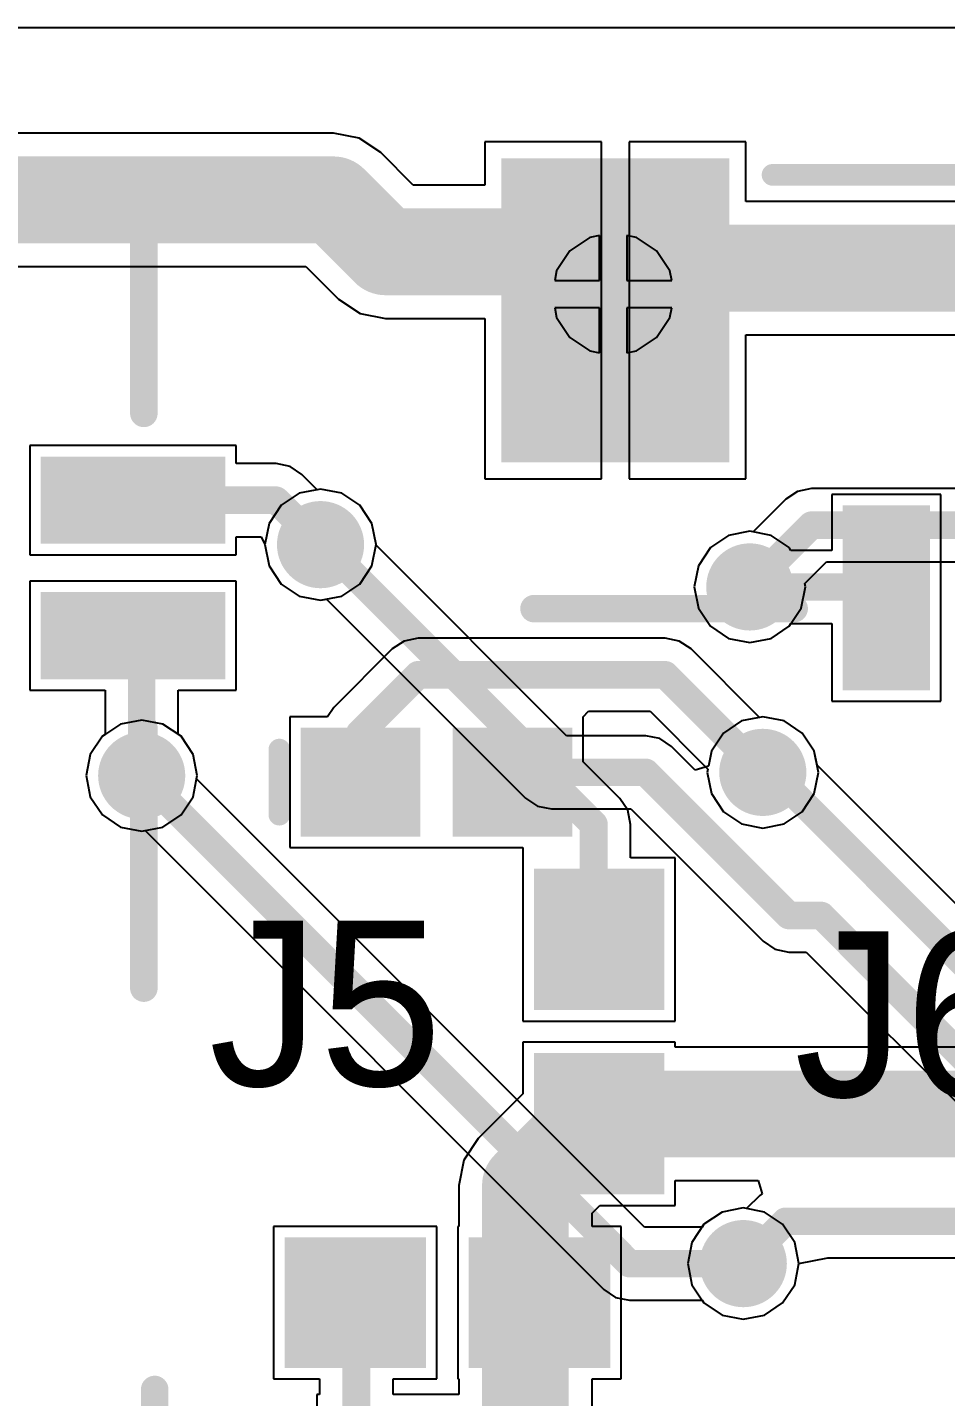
# Model space of a CAD drawing. Extents: x 60 to 151, y 116 to 276.
# Drawn here: x 70.06 to 78.53, y 183.42 to 196.05 of the extents above; entities that cross this region are included whole.
import ezdxf

# ---------------------------------------------------------------- set-up
doc = ezdxf.new("R2010")
doc.units = 0
doc.header["$MEASUREMENT"] = 0
doc.layers.get('0').update_dxf_attribs({"linetype": 'CONTINUOUS'})
for name, color, linetype in [('BOTTOMLAYER', 5, 'CONTINUOUS'), ('BOTTOMSOLDER', 6, 'CONTINUOUS'), ('MULTILAYER', 9, 'CONTINUOUS'), ('TOPLAYER', 1, 'CONTINUOUS'), ('TOPOVERLAY', 2, 'CONTINUOUS'), ('TOPPASTE', 8, 'CONTINUOUS'), ('TOPSOLDER', 216, 'CONTINUOUS'), ('VIAHOLELAYER', 16, 'CONTINUOUS')]:
    doc.layers.add(name, color=color, linetype=linetype)

# ---------------------------------------------------------------- blocks, each defined once
blk = doc.blocks.new('SMT2P___36')
at = {"layer": 'TOPLAYER'}
for points in [[(-0.3, -0.75), (0.3, -0.75), (-0.3, 0.75), (0.3, 0.75)], [(0.95, -0.75), (1.55, -0.75), (0.95, 0.75), (1.55, 0.75)], [(-3.45, -3.95), (-1.55, -3.95), (-3.45, -1.35), (-1.55, -1.35)], [(2.8, -3.95), (4.7, -3.95), (2.8, -1.35), (4.7, -1.35)]]:
    blk.add_solid(points, dxfattribs=at)
at = {"layer": 'TOPOVERLAY'}
for points, const_width in [([(-0.8, 0.1), (-2.8, 0.1)], 0.254), ([(4.5, 0.1), (2.1, 0.1)], 0.254), ([(2.3, -3.9), (-1.1, -3.9)], 0.2)]:
    blk.add_lwpolyline(points, dxfattribs=dict(at, const_width=const_width))
for points, const_width in [([(-2.863, 0.1, 1), (-2.736, 0.1, 1)], 0.127), ([(-0.863, 0.1, 1), (-0.736, 0.1, 1)], 0.127), ([(2.037, 0.1, 1), (2.164, 0.1, 1)], 0.127), ([(4.437, 0.1, 1), (4.564, 0.1, 1)], 0.127), ([(-1.15, -3.9, 1), (-1.05, -3.9, 1)], 0.1), ([(2.25, -3.9, 1), (2.35, -3.9, 1)], 0.1)]:
    blk.add_lwpolyline(points, format="xyb", close=True, dxfattribs=dict(at, const_width=const_width))
at = {"layer": 'TOPPASTE'}
for points in [[(-0.3, -0.75), (0.3, -0.75), (-0.3, 0.75), (0.3, 0.75)], [(0.95, -0.75), (1.55, -0.75), (0.95, 0.75), (1.55, 0.75)], [(-3.45, -3.95), (-1.55, -3.95), (-3.45, -1.35), (-1.55, -1.35)], [(2.8, -3.95), (4.7, -3.95), (2.8, -1.35), (4.7, -1.35)]]:
    blk.add_solid(points, dxfattribs=at)
at = {"layer": 'TOPSOLDER'}
for points in [[(-0.402, -0.852), (0.402, -0.852), (-0.402, 0.852), (0.402, 0.852)], [(0.848, -0.852), (1.652, -0.852), (0.848, 0.852), (1.652, 0.852)], [(-3.552, -4.052), (-1.448, -4.052), (-3.552, -1.248), (-1.448, -1.248)], [(2.698, -4.052), (4.802, -4.052), (2.698, -1.248), (4.802, -1.248)]]:
    blk.add_solid(points, dxfattribs=at)
blk = doc.blocks.new('SMT2P___37')
at = {"layer": 'TOPLAYER'}
for points in [[(-0.3, -0.75), (0.3, -0.75), (-0.3, 0.75), (0.3, 0.75)], [(0.95, -0.75), (1.55, -0.75), (0.95, 0.75), (1.55, 0.75)], [(-3.45, -3.95), (-1.55, -3.95), (-3.45, -1.35), (-1.55, -1.35)], [(2.8, -3.95), (4.7, -3.95), (2.8, -1.35), (4.7, -1.35)]]:
    blk.add_solid(points, dxfattribs=at)
at = {"layer": 'TOPOVERLAY'}
for points, const_width in [([(-0.8, 0.1), (-2.8, 0.1)], 0.254), ([(4.5, 0.1), (2.1, 0.1)], 0.254), ([(2.3, -3.9), (-1.1, -3.9)], 0.2)]:
    blk.add_lwpolyline(points, dxfattribs=dict(at, const_width=const_width))
for points, const_width in [([(-2.864, 0.1, 1), (-2.737, 0.1, 1)], 0.127), ([(-0.864, 0.1, 1), (-0.737, 0.1, 1)], 0.127), ([(2.036, 0.1, 1), (2.163, 0.1, 1)], 0.127), ([(4.436, 0.1, 1), (4.563, 0.1, 1)], 0.127), ([(-1.15, -3.9, 1), (-1.05, -3.9, 1)], 0.1), ([(2.25, -3.9, 1), (2.35, -3.9, 1)], 0.1)]:
    blk.add_lwpolyline(points, format="xyb", close=True, dxfattribs=dict(at, const_width=const_width))
at = {"layer": 'TOPPASTE'}
for points in [[(-0.3, -0.75), (0.3, -0.75), (-0.3, 0.75), (0.3, 0.75)], [(0.95, -0.75), (1.55, -0.75), (0.95, 0.75), (1.55, 0.75)], [(-3.45, -3.95), (-1.55, -3.95), (-3.45, -1.35), (-1.55, -1.35)], [(2.8, -3.95), (4.7, -3.95), (2.8, -1.35), (4.7, -1.35)]]:
    blk.add_solid(points, dxfattribs=at)
at = {"layer": 'TOPSOLDER'}
for points in [[(-0.402, -0.852), (0.402, -0.852), (-0.402, 0.852), (0.402, 0.852)], [(0.848, -0.852), (1.652, -0.852), (0.848, 0.852), (1.652, 0.852)], [(-3.552, -4.052), (-1.448, -4.052), (-3.552, -1.248), (-1.448, -1.248)], [(2.698, -4.052), (4.802, -4.052), (2.698, -1.248), (4.802, -1.248)]]:
    blk.add_solid(points, dxfattribs=at)
blk = doc.blocks.new('SMT2P___38')
at = {"layer": 'TOPLAYER'}
for points in [[(-0.3, -0.75), (0.3, -0.75), (-0.3, 0.75), (0.3, 0.75)], [(0.95, -0.75), (1.55, -0.75), (0.95, 0.75), (1.55, 0.75)], [(-3.45, -3.95), (-1.55, -3.95), (-3.45, -1.35), (-1.55, -1.35)], [(2.8, -3.95), (4.7, -3.95), (2.8, -1.35), (4.7, -1.35)]]:
    blk.add_solid(points, dxfattribs=at)
at = {"layer": 'TOPOVERLAY'}
for points, const_width in [([(-0.8, 0.1), (-2.8, 0.1)], 0.254), ([(4.5, 0.1), (2.1, 0.1)], 0.254), ([(2.3, -3.9), (-1.1, -3.9)], 0.2)]:
    blk.add_lwpolyline(points, dxfattribs=dict(at, const_width=const_width))
for points, const_width in [([(-2.863, 0.1, 1), (-2.736, 0.1, 1)], 0.127), ([(-0.863, 0.1, 1), (-0.736, 0.1, 1)], 0.127), ([(2.037, 0.1, 1), (2.164, 0.1, 1)], 0.127), ([(4.437, 0.1, 1), (4.564, 0.1, 1)], 0.127), ([(-1.15, -3.9, 1), (-1.05, -3.9, 1)], 0.1), ([(2.25, -3.9, 1), (2.35, -3.9, 1)], 0.1)]:
    blk.add_lwpolyline(points, format="xyb", close=True, dxfattribs=dict(at, const_width=const_width))
at = {"layer": 'TOPPASTE'}
for points in [[(-0.3, -0.75), (0.3, -0.75), (-0.3, 0.75), (0.3, 0.75)], [(0.95, -0.75), (1.55, -0.75), (0.95, 0.75), (1.55, 0.75)], [(-3.45, -3.95), (-1.55, -3.95), (-3.45, -1.35), (-1.55, -1.35)], [(2.8, -3.95), (4.7, -3.95), (2.8, -1.35), (4.7, -1.35)]]:
    blk.add_solid(points, dxfattribs=at)
at = {"layer": 'TOPSOLDER'}
for points in [[(-0.402, -0.852), (0.402, -0.852), (-0.402, 0.852), (0.402, 0.852)], [(0.848, -0.852), (1.652, -0.852), (0.848, 0.852), (1.652, 0.852)], [(-3.552, -4.052), (-1.448, -4.052), (-3.552, -1.248), (-1.448, -1.248)], [(2.698, -4.052), (4.802, -4.052), (2.698, -1.248), (4.802, -1.248)]]:
    blk.add_solid(points, dxfattribs=at)
blk = doc.blocks.new('L0603_67')
at = {"layer": 'TOPLAYER'}
for points in [[(-0.25, -0.4), (-0.25, 0.4), (-1.15, -0.4), (-1.15, 0.4)], [(1.15, -0.4), (1.15, 0.4), (0.25, -0.4), (0.25, 0.4)]]:
    blk.add_solid(points, dxfattribs=at)
at = {"layer": 'TOPOVERLAY', "const_width": 0.2}
blk.add_lwpolyline([(-1.45, -0.3), (-1.45, 0.3)], dxfattribs=at)
at = {"layer": 'TOPOVERLAY', "const_width": 0.1}
for points in [[(-1.5, 0.3, 1), (-1.4, 0.3, 1)], [(-1.5, -0.3, 1), (-1.4, -0.3, 1)]]:
    blk.add_lwpolyline(points, format="xyb", close=True, dxfattribs=at)
at = {"layer": 'TOPPASTE'}
for points in [[(-0.25, -0.4), (-0.25, 0.4), (-1.15, -0.4), (-1.15, 0.4)], [(1.15, -0.4), (1.15, 0.4), (0.25, -0.4), (0.25, 0.4)]]:
    blk.add_solid(points, dxfattribs=at)
at = {"layer": 'TOPSOLDER'}
for points in [[(-0.148, -0.502), (-0.148, 0.502), (-1.252, -0.502), (-1.252, 0.502)], [(1.252, -0.502), (1.252, 0.502), (0.148, -0.502), (0.148, 0.502)]]:
    blk.add_solid(points, dxfattribs=at)
blk = doc.blocks.new('J1_0603_82')
at = {"layer": 'TOPLAYER'}
for points in [[(-0.3, -0.5), (-0.3, 0.5), (-1.4, -0.5), (-1.4, 0.5)], [(1.4, -0.5), (1.4, 0.5), (0.3, -0.5), (0.3, 0.5)]]:
    blk.add_solid(points, dxfattribs=at)
at = {"layer": 'TOPPASTE'}
for points in [[(-0.3, -0.5), (-0.3, 0.5), (-1.4, -0.5), (-1.4, 0.5)], [(1.4, -0.5), (1.4, 0.5), (0.3, -0.5), (0.3, 0.5)]]:
    blk.add_solid(points, dxfattribs=at)
at = {"layer": 'TOPSOLDER'}
for points in [[(-0.198, -0.602), (-0.198, 0.602), (-1.502, -0.602), (-1.502, 0.602)], [(1.502, -0.602), (1.502, 0.602), (0.198, -0.602), (0.198, 0.602)]]:
    blk.add_solid(points, dxfattribs=at)
blk = doc.blocks.new('J1_0603_83')
at = {"layer": 'TOPLAYER'}
for points in [[(-0.3, -0.5), (-0.3, 0.5), (-1.4, -0.5), (-1.4, 0.5)], [(1.4, -0.5), (1.4, 0.5), (0.3, -0.5), (0.3, 0.5)]]:
    blk.add_solid(points, dxfattribs=at)
at = {"layer": 'TOPPASTE'}
for points in [[(-0.3, -0.5), (-0.3, 0.5), (-1.4, -0.5), (-1.4, 0.5)], [(1.4, -0.5), (1.4, 0.5), (0.3, -0.5), (0.3, 0.5)]]:
    blk.add_solid(points, dxfattribs=at)
at = {"layer": 'TOPSOLDER'}
for points in [[(-0.198, -0.602), (-0.198, 0.602), (-1.502, -0.602), (-1.502, 0.602)], [(1.502, -0.602), (1.502, 0.602), (0.198, -0.602), (0.198, 0.602)]]:
    blk.add_solid(points, dxfattribs=at)

msp = doc.modelspace()

# ---------------------------------------------------------------- linework, layer by layer
at = {"layer": 'BOTTOMLAYER'}
for p, q in [((65.652, 196.046), (145.422, 196.046)), ((75.246, 194.108), (75.063, 193.985)), ((75.335, 194.126), (75.246, 194.108)), ((75.335, 193.713), (75.335, 194.126)), ((75.678, 194.108), (75.589, 194.126)), ((75.589, 194.126), (75.589, 193.713)), ((75.861, 193.985), (75.678, 194.108)), ((75.063, 193.985), (74.94, 193.802)), ((75.984, 193.802), (75.861, 193.985)), ((74.94, 193.802), (74.922, 193.713)), ((74.922, 193.713), (75.335, 193.713)), ((75.589, 193.713), (76.002, 193.713)), ((76.002, 193.713), (75.984, 193.802)), ((75.335, 193.459), (74.922, 193.459)), ((74.922, 193.459), (74.94, 193.37)), ((75.335, 193.046), (75.335, 193.459)), ((76.002, 193.459), (75.589, 193.459)), ((75.589, 193.459), (75.589, 193.046)), ((75.984, 193.37), (76.002, 193.459)), ((74.94, 193.37), (75.063, 193.187)), ((75.861, 193.187), (75.984, 193.37)), ((75.063, 193.187), (75.246, 193.064)), ((75.678, 193.064), (75.861, 193.187)), ((75.246, 193.064), (75.335, 193.046)), ((75.589, 193.046), (75.678, 193.064)), ((72.566, 191.75), (72.399, 191.639)), ((72.762, 191.789), (72.566, 191.75)), ((72.958, 191.75), (72.762, 191.789)), ((73.125, 191.639), (72.958, 191.75)), ((77.054, 191.694), (76.753, 191.393)), ((77.163, 191.767), (77.054, 191.694)), ((77.292, 191.793), (77.163, 191.767)), ((82.782, 191.793), (77.292, 191.793)), ((72.399, 191.639), (72.288, 191.472)), ((73.236, 191.472), (73.125, 191.639)), ((72.288, 191.472), (72.249, 191.276)), ((73.275, 191.276), (73.236, 191.472)), ((76.526, 191.36), (76.359, 191.249)), ((76.722, 191.399), (76.526, 191.36)), ((76.753, 191.393), (76.722, 191.399)), ((72.249, 191.276), (72.288, 191.08)), ((73.274, 191.27), (73.275, 191.276)), ((75.031, 189.513), (73.274, 191.27)), ((76.359, 191.249), (76.248, 191.082)), ((72.288, 191.08), (72.399, 190.913)), ((76.248, 191.082), (76.209, 190.886)), ((77.229, 190.917), (77.431, 191.119)), ((77.431, 191.119), (82.643, 191.119)), ((72.399, 190.913), (72.566, 190.802)), ((77.235, 190.886), (77.229, 190.917)), ((72.566, 190.802), (72.762, 190.763)), ((76.209, 190.886), (76.248, 190.69)), ((77.196, 190.69), (77.235, 190.886)), ((72.762, 190.763), (72.818, 190.774)), ((72.818, 190.774), (74.654, 188.938)), ((76.248, 190.69), (76.359, 190.523)), ((77.085, 190.523), (77.196, 190.69)), ((76.359, 190.523), (76.526, 190.412)), ((76.526, 190.412), (76.722, 190.373)), ((76.722, 190.373), (76.918, 190.412)), ((76.918, 190.412), (77.085, 190.523)), ((71.112, 189.659), (70.916, 189.62)), ((71.308, 189.62), (71.112, 189.659)), ((76.646, 189.65), (76.479, 189.539)), ((76.842, 189.689), (76.646, 189.65)), ((77.038, 189.65), (76.842, 189.689)), ((77.205, 189.539), (77.038, 189.65)), ((70.916, 189.62), (70.749, 189.509)), ((71.475, 189.509), (71.308, 189.62)), ((76.479, 189.539), (76.368, 189.372)), ((77.316, 189.372), (77.205, 189.539)), ((70.749, 189.509), (70.638, 189.342)), ((71.586, 189.342), (71.475, 189.509)), ((75.762, 189.513), (75.031, 189.513)), ((75.891, 189.487), (75.762, 189.513)), ((76, 189.414), (75.891, 189.487)), ((76.219, 189.196), (76, 189.414)), ((70.638, 189.342), (70.599, 189.146)), ((71.625, 189.146), (71.586, 189.342)), ((76.368, 189.372), (76.34, 189.232)), ((77.342, 189.242), (77.316, 189.372)), ((70.599, 189.146), (70.638, 188.95)), ((71.619, 189.115), (71.625, 189.146)), ((76.34, 189.232), (76.219, 189.196)), ((82.091, 184.493), (77.342, 189.242)), ((75.751, 184.983), (71.619, 189.115)), ((70.638, 188.95), (70.749, 188.783)), ((74.654, 188.938), (74.763, 188.865)), ((70.749, 188.783), (70.916, 188.672)), ((74.763, 188.865), (74.892, 188.839)), ((74.892, 188.839), (75.623, 188.839)), ((75.623, 188.839), (76.844, 187.618)), ((70.916, 188.672), (71.112, 188.633)), ((71.112, 188.633), (71.143, 188.639)), ((71.143, 188.639), (75.374, 184.408)), ((76.844, 187.618), (76.953, 187.545)), ((76.953, 187.545), (77.082, 187.519)), ((77.082, 187.519), (77.243, 187.519)), ((77.243, 187.519), (80.945, 183.817)), ((76.466, 185.12), (76.299, 185.009)), ((76.662, 185.159), (76.466, 185.12)), ((76.858, 185.12), (76.662, 185.159)), ((77.025, 185.009), (76.858, 185.12)), ((76.282, 184.983), (75.751, 184.983)), ((76.299, 185.009), (76.282, 184.983)), ((77.136, 184.842), (77.025, 185.009)), ((77.175, 184.646), (77.136, 184.842)), ((77.136, 184.45), (77.175, 184.646)), ((75.374, 184.408), (75.483, 184.335)), ((77.025, 184.283), (77.136, 184.45)), ((75.483, 184.335), (75.612, 184.309)), ((75.612, 184.309), (76.282, 184.309)), ((76.282, 184.309), (76.299, 184.283)), ((76.299, 184.283), (76.466, 184.172)), ((76.858, 184.172), (77.025, 184.283)), ((76.466, 184.172), (76.662, 184.133)), ((76.662, 184.133), (76.858, 184.172))]:
    msp.add_line(p, q, dxfattribs=at)
for points, const_width in [([(75.312, 193.586, 1), (75.612, 193.586, 1)], 0.3), ([(72.612, 191.276, 1), (72.912, 191.276, 1)], 0.3), ([(77.228, 191.456, 1), (77.355, 191.456, 1)], 0.127), ([(77.228, 191.456, 1), (77.355, 191.456, 1)], 0.127), ([(72.699, 191.276, 1), (72.826, 191.276, 1)], 0.127), ([(72.729, 191.276, 1), (72.856, 191.276, 1)], 0.127), ([(72.729, 191.276, 1), (72.856, 191.276, 1)], 0.127), ([(76.572, 190.886, 1), (76.872, 190.886, 1)], 0.3), ([(76.659, 190.886, 1), (76.786, 190.886, 1)], 0.127), ([(70.962, 189.146, 1), (71.262, 189.146, 1)], 0.3), ([(76.692, 189.176, 1), (76.992, 189.176, 1)], 0.3), ([(71.048, 189.146, 1), (71.175, 189.146, 1)], 0.127), ([(74.829, 189.176, 1), (74.956, 189.176, 1)], 0.127), ([(74.829, 189.176, 1), (74.956, 189.176, 1)], 0.127), ([(75.699, 189.176, 1), (75.826, 189.176, 1)], 0.127), ([(75.699, 189.176, 1), (75.826, 189.176, 1)], 0.127), ([(76.779, 189.176, 1), (76.906, 189.176, 1)], 0.127), ([(76.869, 189.176, 1), (76.996, 189.176, 1)], 0.127), ([(76.869, 189.176, 1), (76.996, 189.176, 1)], 0.127), ([(77.019, 187.856, 1), (77.146, 187.856, 1)], 0.127), ([(77.019, 187.856, 1), (77.146, 187.856, 1)], 0.127), ([(77.319, 187.856, 1), (77.446, 187.856, 1)], 0.127), ([(77.319, 187.856, 1), (77.446, 187.856, 1)], 0.127), ([(76.512, 184.646, 1), (76.812, 184.646, 1)], 0.3), ([(75.548, 184.646, 1), (75.675, 184.646, 1)], 0.127), ([(75.548, 184.646, 1), (75.675, 184.646, 1)], 0.127), ([(76.599, 184.646, 1), (76.726, 184.646, 1)], 0.127)]:
    msp.add_lwpolyline(points, format="xyb", close=True, dxfattribs=dict(at, const_width=const_width))
at = {"layer": 'BOTTOMLAYER', "const_width": 0.254}
for points in [[(76.722, 190.886), (77.292, 191.456)], [(77.292, 191.456), (82.782, 191.456)], [(72.762, 191.276), (72.792, 191.276)], [(72.792, 191.276), (74.892, 189.176)], [(71.112, 189.146), (75.612, 184.646)], [(74.892, 189.176), (75.762, 189.176)], [(75.762, 189.176), (77.082, 187.856)], [(76.842, 189.176), (76.932, 189.176)], [(76.932, 189.176), (82.077, 184.031)], [(77.082, 187.856), (77.382, 187.856)], [(77.382, 187.856), (81.282, 183.956)], [(75.612, 184.646), (76.662, 184.646)]]:
    msp.add_lwpolyline(points, dxfattribs=at)
at = {"layer": 'BOTTOMSOLDER', "const_width": 0.402}
for points in [[(75.261, 193.586, 1), (75.663, 193.586, 1)], [(72.561, 191.276, 1), (72.963, 191.276, 1)], [(76.521, 190.886, 1), (76.923, 190.886, 1)], [(70.911, 189.146, 1), (71.313, 189.146, 1)], [(76.641, 189.176, 1), (77.043, 189.176, 1)], [(76.461, 184.646, 1), (76.863, 184.646, 1)]]:
    msp.add_lwpolyline(points, format="xyb", close=True, dxfattribs=at)
at = {"layer": 'MULTILAYER', "const_width": 0.3}
for points in [[(75.312, 193.586, 1), (75.612, 193.586, 1)], [(72.612, 191.276, 1), (72.912, 191.276, 1)], [(76.572, 190.886, 1), (76.872, 190.886, 1)], [(70.962, 189.146, 1), (71.262, 189.146, 1)], [(76.692, 189.176, 1), (76.992, 189.176, 1)], [(76.512, 184.646, 1), (76.812, 184.646, 1)]]:
    msp.add_lwpolyline(points, format="xyb", close=True, dxfattribs=at)
at = {"layer": 'TOPLAYER'}
for p, q in [((65.652, 196.046), (145.422, 196.046)), ((72.882, 195.071), (69.936, 195.071)), ((73.117, 195.024), (72.882, 195.071)), ((73.317, 194.891), (73.117, 195.024)), ((75.355, 194.99), (74.278, 194.99)), ((74.278, 194.99), (74.278, 194.591)), ((75.355, 193.436), (75.355, 194.99)), ((76.686, 194.99), (75.609, 194.99)), ((75.609, 194.99), (75.609, 193.436)), ((76.686, 194.441), (76.686, 194.99)), ((73.617, 194.591), (73.317, 194.891)), ((74.278, 194.591), (73.617, 194.591)), ((80.528, 194.441), (76.686, 194.441)), ((69.936, 193.841), (72.627, 193.841)), ((72.627, 193.841), (72.927, 193.541)), ((72.927, 193.541), (73.127, 193.408)), ((73.127, 193.408), (73.362, 193.361)), ((73.362, 193.361), (74.278, 193.361)), ((74.278, 193.361), (74.278, 191.882)), ((75.355, 191.882), (75.355, 193.436)), ((75.609, 193.436), (75.609, 191.882)), ((76.686, 191.882), (76.686, 193.211)), ((76.686, 193.211), (80.528, 193.211)), ((71.985, 192.189), (70.079, 192.189)), ((70.079, 192.189), (70.079, 191.183)), ((71.985, 192.023), (71.985, 192.189)), ((72.352, 192.023), (71.985, 192.023)), ((72.481, 191.997), (72.352, 192.023)), ((72.59, 191.924), (72.481, 191.997)), ((72.731, 191.783), (72.59, 191.924)), ((74.278, 191.882), (75.355, 191.882)), ((75.609, 191.882), (76.686, 191.882)), ((72.762, 191.789), (72.731, 191.783)), ((72.958, 191.75), (72.762, 191.789)), ((73.125, 191.639), (72.958, 191.75)), ((78.485, 191.739), (77.479, 191.739)), ((77.479, 191.739), (77.479, 191.223)), ((78.485, 189.833), (78.485, 191.739)), ((73.236, 191.472), (73.125, 191.639)), ((73.275, 191.276), (73.236, 191.472)), ((71.985, 191.183), (71.985, 191.349)), ((71.985, 191.349), (72.213, 191.349)), ((72.213, 191.349), (72.213, 191.349)), ((72.213, 191.349), (72.213, 191.349)), ((72.213, 191.349), (72.249, 191.276)), ((76.526, 191.36), (76.359, 191.249)), ((76.722, 191.399), (76.526, 191.36)), ((76.918, 191.36), (76.722, 191.399)), ((77.085, 191.249), (76.918, 191.36)), ((70.079, 191.183), (71.985, 191.183)), ((72.249, 191.276), (72.249, 191.276)), ((72.249, 191.276), (72.249, 191.276)), ((72.249, 191.276), (72.288, 191.08)), ((73.236, 191.08), (73.275, 191.276)), ((76.359, 191.249), (76.248, 191.082)), ((77.102, 191.223), (77.085, 191.249)), ((77.479, 191.223), (77.102, 191.223)), ((72.288, 191.08), (72.399, 190.913)), ((73.125, 190.913), (73.236, 191.08)), ((76.248, 191.082), (76.209, 190.886)), ((71.985, 190.939), (70.079, 190.939)), ((70.079, 190.939), (70.079, 189.933)), ((71.985, 189.933), (71.985, 190.939)), ((72.399, 190.913), (72.566, 190.802)), ((72.958, 190.802), (73.125, 190.913)), ((72.566, 190.802), (72.762, 190.763)), ((72.762, 190.763), (72.958, 190.802)), ((76.209, 190.886), (76.248, 190.69)), ((76.248, 190.69), (76.359, 190.523)), ((77.085, 190.523), (77.102, 190.549)), ((77.102, 190.549), (77.479, 190.549)), ((77.479, 190.549), (77.479, 189.833)), ((73.662, 190.413), (73.533, 190.387)), ((75.942, 190.413), (73.662, 190.413)), ((76.071, 190.387), (75.942, 190.413)), ((76.359, 190.523), (76.526, 190.412)), ((76.526, 190.412), (76.722, 190.373)), ((76.722, 190.373), (76.918, 190.412)), ((76.918, 190.412), (77.085, 190.523)), ((73.424, 190.314), (72.884, 189.774)), ((73.533, 190.387), (73.424, 190.314)), ((76.18, 190.314), (76.071, 190.387)), ((76.811, 189.683), (76.18, 190.314)), ((70.079, 189.933), (70.775, 189.933)), ((70.775, 189.933), (70.775, 189.526)), ((71.449, 189.526), (71.449, 189.933)), ((71.449, 189.933), (71.985, 189.933)), ((77.479, 189.833), (78.485, 189.833)), ((72.827, 189.689), (72.479, 189.689)), ((72.479, 189.689), (72.479, 188.483)), ((72.884, 189.774), (72.827, 189.689)), ((75.185, 189.689), (75.235, 189.739)), ((75.185, 189.65), (75.185, 189.689)), ((75.185, 189.689), (75.185, 189.689)), ((75.185, 189.273), (75.185, 189.65)), ((75.185, 189.65), (75.185, 189.65)), ((75.185, 189.65), (75.185, 189.65)), ((75.185, 189.65), (75.185, 189.65)), ((75.235, 189.739), (75.803, 189.739)), ((75.803, 189.739), (76.335, 189.207)), ((76.842, 189.689), (76.811, 189.683)), ((77.038, 189.65), (76.842, 189.689)), ((77.205, 189.539), (77.038, 189.65)), ((70.775, 189.526), (70.749, 189.509)), ((71.475, 189.509), (71.449, 189.526)), ((77.316, 189.372), (77.205, 189.539)), ((70.749, 189.509), (70.638, 189.342)), ((71.586, 189.342), (71.475, 189.509)), ((70.638, 189.342), (70.599, 189.146)), ((71.625, 189.146), (71.586, 189.342)), ((75.522, 188.936), (75.185, 189.273)), ((77.355, 189.176), (77.316, 189.372)), ((70.599, 189.146), (70.638, 188.95)), ((71.586, 188.95), (71.625, 189.146)), ((76.335, 189.207), (76.329, 189.176)), ((76.329, 189.176), (76.368, 188.98)), ((77.316, 188.98), (77.355, 189.176)), ((70.638, 188.95), (70.749, 188.783)), ((71.475, 188.783), (71.586, 188.95)), ((75.596, 188.826), (75.522, 188.936)), ((76.368, 188.98), (76.479, 188.813)), ((77.205, 188.813), (77.316, 188.98)), ((70.749, 188.783), (70.916, 188.672)), ((71.308, 188.672), (71.475, 188.783)), ((75.622, 188.696), (75.596, 188.826)), ((76.479, 188.813), (76.646, 188.702)), ((77.038, 188.702), (77.205, 188.813)), ((70.916, 188.672), (71.112, 188.633)), ((71.112, 188.633), (71.308, 188.672)), ((75.622, 188.389), (75.622, 188.696)), ((76.646, 188.702), (76.842, 188.663)), ((76.842, 188.663), (77.038, 188.702)), ((72.479, 188.483), (73.785, 188.483)), ((73.785, 188.483), (73.785, 188.483)), ((73.785, 188.483), (73.785, 188.483)), ((73.785, 188.483), (73.785, 188.483)), ((73.785, 188.483), (73.879, 188.483)), ((73.879, 188.483), (73.879, 188.483)), ((73.879, 188.483), (74.629, 188.483)), ((74.629, 188.483), (74.629, 188.389)), ((74.629, 188.389), (74.629, 188.389)), ((74.629, 188.389), (74.629, 186.883)), ((76.035, 188.389), (75.622, 188.389)), ((76.035, 186.883), (76.035, 188.389)), ((74.629, 186.883), (76.035, 186.883)), ((76.035, 186.689), (74.629, 186.689)), ((74.629, 186.689), (74.629, 186.213)), ((76.035, 186.641), (76.035, 186.689)), ((78.717, 186.641), (76.035, 186.641)), ((74.629, 186.213), (74.217, 185.801)), ((74.217, 185.801), (74.084, 185.601)), ((74.084, 185.601), (74.037, 185.366)), ((74.037, 185.366), (74.037, 184.989)), ((76.035, 185.183), (76.035, 185.411)), ((76.035, 185.411), (76.8, 185.411)), ((76.8, 185.411), (76.837, 185.289)), ((76.814, 185.274), (76.693, 185.153)), ((76.837, 185.289), (76.814, 185.274)), ((75.267, 185.111), (75.339, 185.183)), ((75.267, 184.989), (75.267, 185.111)), ((75.339, 185.183), (76.035, 185.183)), ((76.466, 185.12), (76.299, 185.009)), ((76.662, 185.159), (76.466, 185.12)), ((76.693, 185.153), (76.662, 185.159)), ((73.835, 184.989), (72.329, 184.989)), ((72.329, 184.989), (72.329, 183.583)), ((73.835, 183.583), (73.835, 184.989)), ((74.037, 184.989), (74.029, 184.989)), ((74.029, 184.989), (74.029, 183.583)), ((75.535, 184.989), (75.267, 184.989)), ((75.535, 183.583), (75.535, 184.989)), ((76.299, 185.009), (76.188, 184.842)), ((76.188, 184.842), (76.149, 184.646)), ((76.149, 184.646), (76.188, 184.45)), ((77.136, 184.45), (77.175, 184.646)), ((77.175, 184.646), (77.443, 184.699)), ((77.443, 184.699), (86.873, 184.699)), ((76.188, 184.45), (76.299, 184.283)), ((77.025, 184.283), (77.136, 184.45)), ((76.299, 184.283), (76.466, 184.172)), ((76.858, 184.172), (77.025, 184.283)), ((76.466, 184.172), (76.662, 184.133)), ((76.662, 184.133), (76.858, 184.172)), ((72.329, 183.583), (72.752, 183.583)), ((72.752, 183.583), (72.752, 183.439)), ((73.432, 183.439), (73.432, 183.583)), ((73.432, 183.583), (73.835, 183.583)), ((74.029, 183.583), (74.037, 183.583)), ((74.037, 183.583), (74.037, 183.439)), ((75.267, 179.605), (75.267, 183.583)), ((75.267, 183.583), (75.535, 183.583)), ((72.752, 183.439), (72.729, 183.439)), ((72.729, 183.439), (72.729, 182.321)), ((73.935, 183.439), (73.432, 183.439)), ((74.037, 183.439), (73.935, 183.439)), ((73.935, 183.439), (73.935, 183.439))]:
    msp.add_line(p, q, dxfattribs=at)
for points, const_width in [([(68.412, 194.456), (72.882, 194.456)], 0.8), ([(72.882, 194.456), (73.362, 193.976)], 0.8), ([(73.362, 193.976), (75.252, 193.976)], 0.8), ([(75.252, 193.976), (75.402, 193.826)], 0.8), ([(75.402, 193.826), (125.802, 193.826)], 0.8), ([(71.032, 191.686), (72.352, 191.686)], 0.254), ([(72.352, 191.686), (72.762, 191.276)], 0.254), ([(76.722, 190.886), (77.862, 190.886)], 0.254), ([(77.862, 190.886), (77.922, 190.826)], 0.254), ([(70.962, 190.466), (71.112, 190.316)], 0.254), ([(71.112, 189.146), (71.112, 190.316)], 0.254), ([(73.122, 189.536), (73.662, 190.076)], 0.254), ([(73.662, 190.076), (75.942, 190.076)], 0.254), ([(75.942, 190.076), (76.842, 189.176)], 0.254), ([(73.122, 189.086), (73.122, 189.536)], 0.254), ([(74.592, 189.146), (74.832, 189.146)], 0.26), ([(74.832, 189.146), (75.282, 188.696)], 0.26), ([(75.282, 187.706), (75.282, 188.696)], 0.26), ([(75.222, 185.936), (75.312, 186.026)], 0.8), ([(75.312, 186.026), (78.972, 186.026)], 0.8), ([(74.652, 185.366), (75.222, 185.936)], 0.8), ([(74.652, 184.406), (74.652, 185.366)], 0.8), ([(76.662, 184.646), (77.052, 185.036)], 0.254), ([(77.052, 185.036), (87.012, 185.036)], 0.254), ([(74.652, 173.486), (74.652, 184.406)], 0.8), ([(73.092, 182.966), (73.092, 184.316)], 0.26)]:
    msp.add_lwpolyline(points, dxfattribs=dict(at, const_width=const_width))
for points, const_width in [([(72.682, 194.456, 1), (73.082, 194.456, 1)], 0.4), ([(72.682, 194.456, 1), (73.082, 194.456, 1)], 0.4), ([(73.162, 193.976, 1), (73.562, 193.976, 1)], 0.4), ([(73.162, 193.976, 1), (73.562, 193.976, 1)], 0.4), ([(75.052, 193.976, 1), (75.452, 193.976, 1)], 0.4), ([(75.052, 193.976, 1), (75.452, 193.976, 1)], 0.4), ([(75.202, 193.826, 1), (75.602, 193.826, 1)], 0.4), ([(75.202, 193.826, 1), (75.602, 193.826, 1)], 0.4), ([(75.312, 193.586, 1), (75.612, 193.586, 1)], 0.3), ([(70.969, 191.686, 1), (71.096, 191.686, 1)], 0.127), ([(72.288, 191.686, 1), (72.415, 191.686, 1)], 0.127), ([(72.288, 191.686, 1), (72.415, 191.686, 1)], 0.127), ([(72.612, 191.276, 1), (72.912, 191.276, 1)], 0.3), ([(72.699, 191.276, 1), (72.826, 191.276, 1)], 0.127), ([(76.572, 190.886, 1), (76.872, 190.886, 1)], 0.3), ([(76.659, 190.886, 1), (76.786, 190.886, 1)], 0.127), ([(77.799, 190.886, 1), (77.926, 190.886, 1)], 0.127), ([(77.799, 190.886, 1), (77.926, 190.886, 1)], 0.127), ([(77.859, 190.826, 1), (77.986, 190.826, 1)], 0.127), ([(70.898, 190.466, 1), (71.025, 190.466, 1)], 0.127), ([(71.048, 190.316, 1), (71.175, 190.316, 1)], 0.127), ([(71.048, 190.316, 1), (71.175, 190.316, 1)], 0.127), ([(73.598, 190.076, 1), (73.725, 190.076, 1)], 0.127), ([(73.598, 190.076, 1), (73.725, 190.076, 1)], 0.127), ([(75.878, 190.076, 1), (76.005, 190.076, 1)], 0.127), ([(75.878, 190.076, 1), (76.005, 190.076, 1)], 0.127), ([(73.059, 189.536, 1), (73.186, 189.536, 1)], 0.127), ([(73.059, 189.536, 1), (73.186, 189.536, 1)], 0.127), ([(70.962, 189.146, 1), (71.262, 189.146, 1)], 0.3), ([(76.692, 189.176, 1), (76.992, 189.176, 1)], 0.3), ([(71.048, 189.146, 1), (71.175, 189.146, 1)], 0.127), ([(74.527, 189.146, 1), (74.657, 189.146, 1)], 0.13), ([(74.767, 189.146, 1), (74.897, 189.146, 1)], 0.13), ([(74.767, 189.146, 1), (74.897, 189.146, 1)], 0.13), ([(76.779, 189.176, 1), (76.906, 189.176, 1)], 0.127), ([(73.059, 189.086, 1), (73.186, 189.086, 1)], 0.127), ([(75.217, 188.696, 1), (75.347, 188.696, 1)], 0.13), ([(75.217, 188.696, 1), (75.347, 188.696, 1)], 0.13), ([(75.217, 187.706, 1), (75.347, 187.706, 1)], 0.13), ([(75.112, 186.026, 1), (75.512, 186.026, 1)], 0.4), ([(75.112, 186.026, 1), (75.512, 186.026, 1)], 0.4), ([(75.022, 185.936, 1), (75.422, 185.936, 1)], 0.4), ([(75.022, 185.936, 1), (75.422, 185.936, 1)], 0.4), ([(74.452, 185.366, 1), (74.852, 185.366, 1)], 0.4), ([(74.452, 185.366, 1), (74.852, 185.366, 1)], 0.4), ([(76.988, 185.036, 1), (77.115, 185.036, 1)], 0.127), ([(76.988, 185.036, 1), (77.115, 185.036, 1)], 0.127), ([(76.512, 184.646, 1), (76.812, 184.646, 1)], 0.3), ([(74.452, 184.406, 1), (74.852, 184.406, 1)], 0.4), ([(74.452, 184.406, 1), (74.852, 184.406, 1)], 0.4), ([(76.599, 184.646, 1), (76.726, 184.646, 1)], 0.127), ([(73.027, 184.316, 1), (73.157, 184.316, 1)], 0.13)]:
    msp.add_lwpolyline(points, format="xyb", close=True, dxfattribs=dict(at, const_width=const_width))
at = {"layer": 'TOPSOLDER', "const_width": 0.402}
for points in [[(75.261, 193.586, 1), (75.663, 193.586, 1)], [(72.561, 191.276, 1), (72.963, 191.276, 1)], [(76.521, 190.886, 1), (76.923, 190.886, 1)], [(70.911, 189.146, 1), (71.313, 189.146, 1)], [(76.641, 189.176, 1), (77.043, 189.176, 1)], [(76.461, 184.646, 1), (76.863, 184.646, 1)]]:
    msp.add_lwpolyline(points, format="xyb", close=True, dxfattribs=at)
at = {"layer": 'VIAHOLELAYER', "const_width": 0.15}
for points in [[(75.387, 193.586, 1), (75.537, 193.586, 1)], [(72.687, 191.276, 1), (72.837, 191.276, 1)], [(76.647, 190.886, 1), (76.797, 190.886, 1)], [(71.037, 189.146, 1), (71.187, 189.146, 1)], [(76.767, 189.176, 1), (76.917, 189.176, 1)], [(76.587, 184.646, 1), (76.737, 184.646, 1)]]:
    msp.add_lwpolyline(points, format="xyb", close=True, dxfattribs=at)

# ---------------------------------------------------------------- block references
for name, p, rotation in [('SMT2P___37', (71.032, 191.686), 270), ('SMT2P___38', (79.232, 190.786), 180), ('J1_0603_83', (75.332, 186.786), 270)]:
    msp.add_blockref(name, p, dxfattribs=dict(rotation=rotation))
for name, p in [('L0603_67', (73.832, 189.086)), ('J1_0603_82', (73.932, 184.286))]:
    msp.add_blockref(name, p)
at = {"layer": 'TOPLAYER', "rotation": 270}
msp.add_blockref('SMT2P___36', (71.132, 180.686), dxfattribs=at)

# ---------------------------------------------------------------- texts
at = {"layer": 'TOPOVERLAY'}
msp.add_text('J5', height=1.524, rotation=360, dxfattribs=at).set_placement((71.732, 186.286))
msp.add_text('J6', height=1.524, dxfattribs=at).set_placement((77.132, 186.186))

doc.saveas('drawing.dxf')
